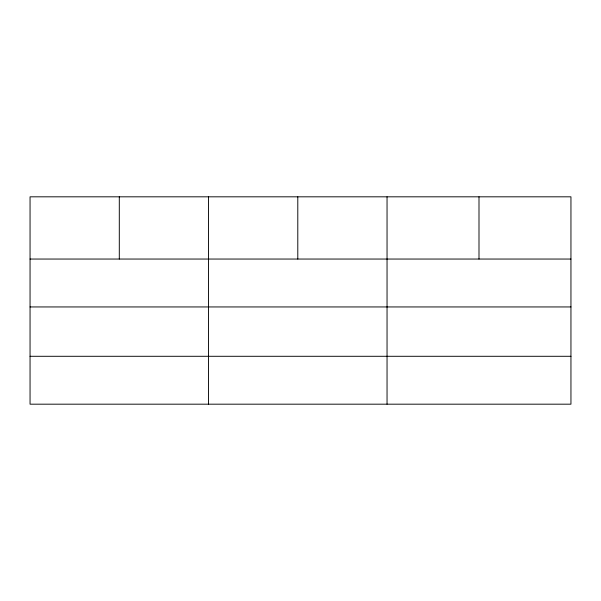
<?xml version="1.0" encoding="UTF-8"?>
<svg xmlns="http://www.w3.org/2000/svg" width="601" height="601" viewBox="0 0 601 601"><rect width="100%" height="100%" fill="white"/><g stroke="black" fill="none" stroke-linecap="round" stroke-linejoin="round"><path stroke-width="0.9" d="M570.95 306.946L570.95 196.82L30.05 196.82L30.05 404.18L570.95 404.18L570.95 306.946L30.05 306.946M30.05 259.046L570.95 259.046M30.05 356.288L570.95 356.288M478.997 196.82L478.997 259.046M387.044 196.82L387.044 404.18M297.795 196.82L297.795 259.046M208.547 196.82L208.547 404.18M119.299 196.82L119.299 259.046"/></g></svg>
